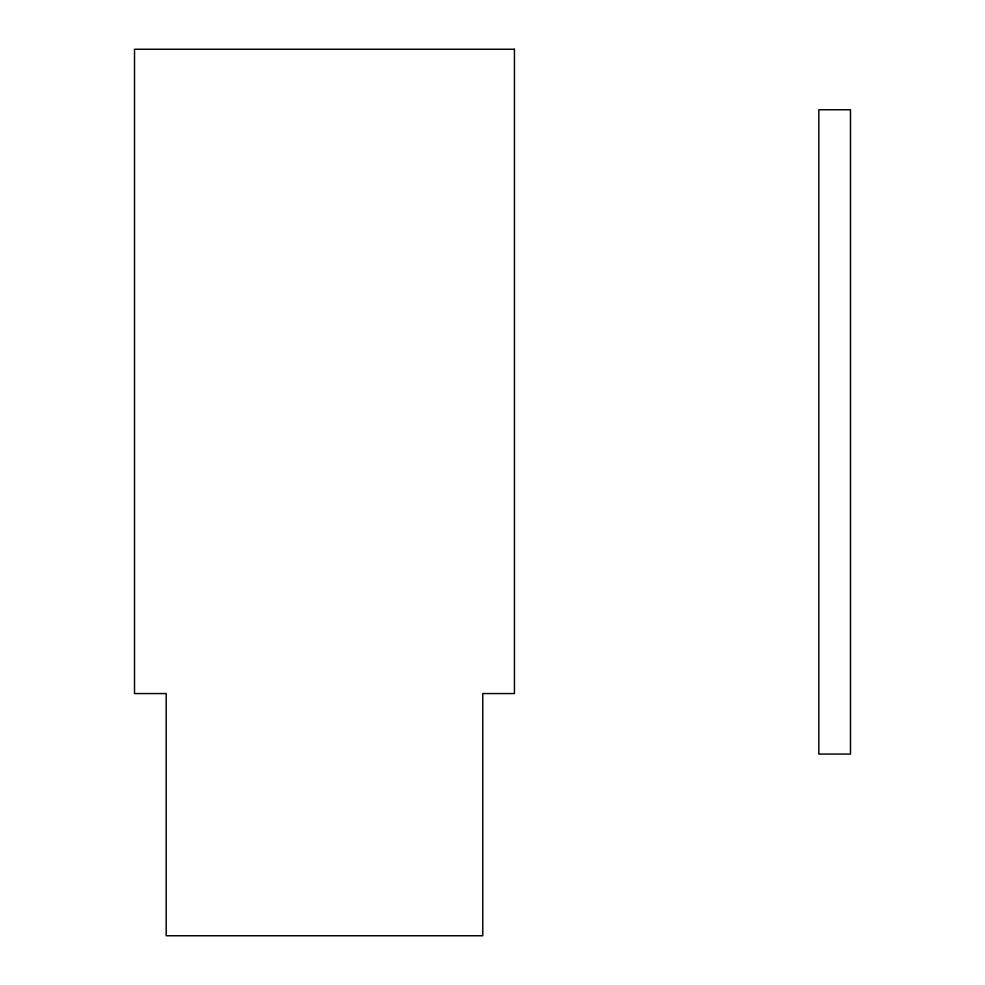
<?xml version="1.0" encoding="UTF-8"?>
<svg xmlns="http://www.w3.org/2000/svg" width="985" height="985" viewBox="0 0 985 985"><rect width="100%" height="100%" fill="white"/><g stroke="black" fill="none" stroke-linecap="round" stroke-linejoin="round"><path stroke-width="1.48" d="M514.441 49.25L134.514 49.25L134.514 693.563L166.182 693.563L166.182 935.75L482.785 935.75L482.785 693.563L514.441 693.563L514.441 49.25M850.486 109.754L818.818 109.754L818.818 754.067L850.486 754.067L850.486 109.754"/></g></svg>
